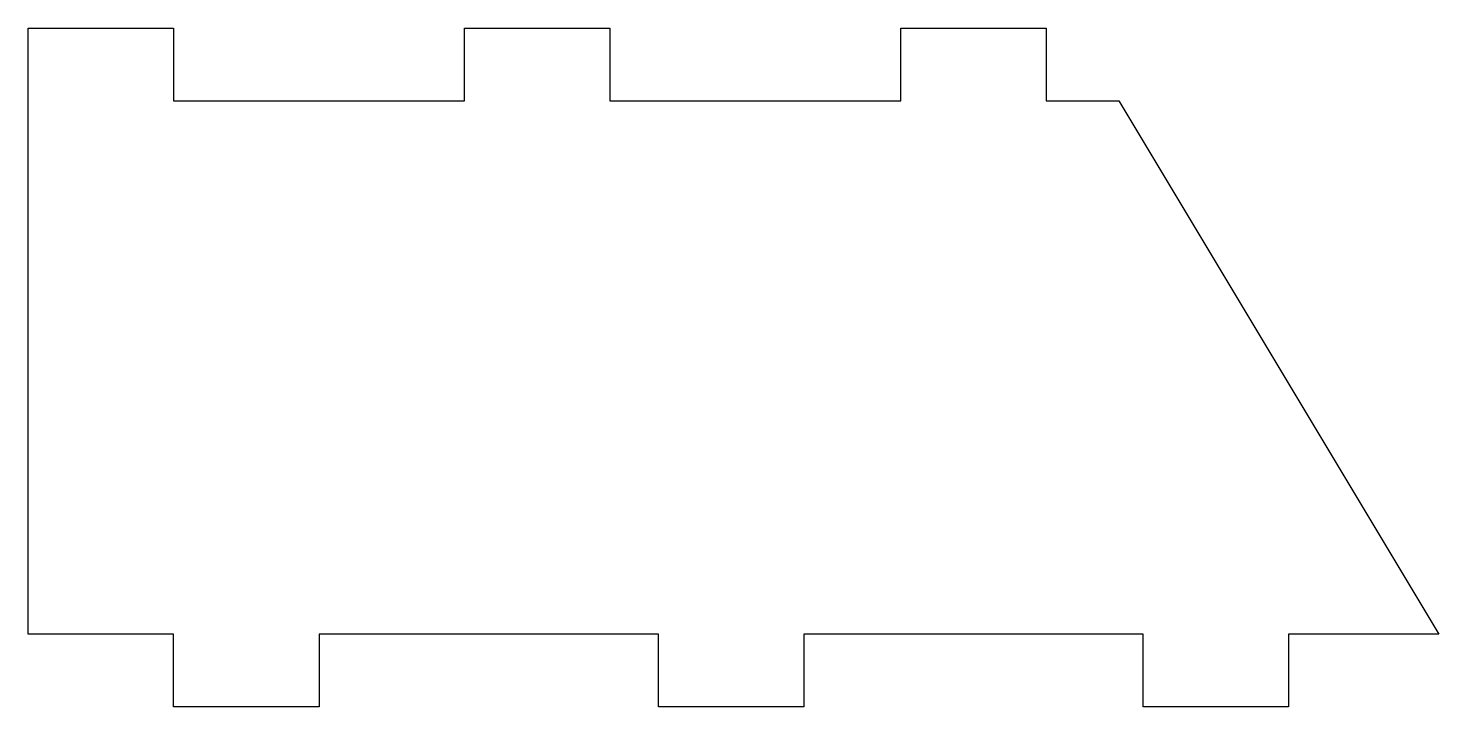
# Model space of a CAD drawing. Header units: millimetres. Extents: x 0 to 58.2, y 0 to 28.
import ezdxf

# ---------------------------------------------------------------- set-up
doc = ezdxf.new("R2010")
doc.units = ezdxf.units.MM
doc.layers.get('0').update_dxf_attribs({"linetype": 'CONTINUOUS'})

msp = doc.modelspace()

# ---------------------------------------------------------------- linework, layer by layer
msp.add_lwpolyline([(45, 25), (58.2, 3), (52, 3), (52, 0), (46, 0), (46, 3), (32, 3), (32, 0), (26, 0), (26, 3), (12, 3), (12, 0), (6, 0), (6, 3), (0, 3), (0, 28), (6, 28), (6, 25), (18, 25), (18, 28), (24, 28), (24, 25), (36, 25), (36, 28), (42, 28), (42, 25)], close=True)

doc.saveas('drawing.dxf')
